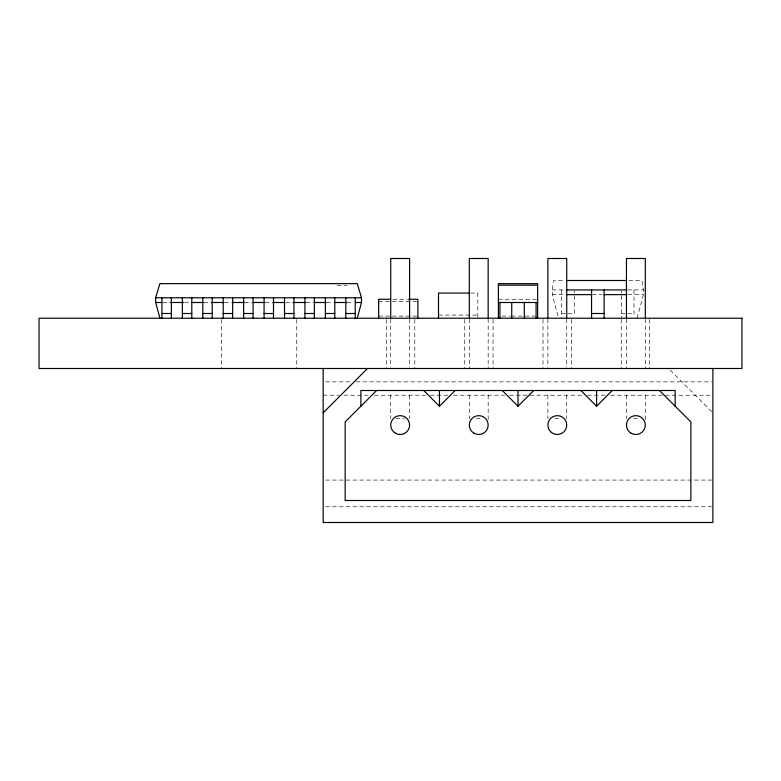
<?xml version="1.0" encoding="UTF-8"?>
<svg xmlns="http://www.w3.org/2000/svg" width="781" height="781" viewBox="0 0 781 781"><rect width="100%" height="100%" fill="white"/><g stroke="black" fill="none" stroke-linecap="round" stroke-linejoin="round"><path stroke-width="0.59" stroke-dasharray="3.9 2.93" d="M557.937 315.856L552.274 294.642L552.274 289.927L553.788 280.496L564.653 280.496M637.14 318.218L643.417 294.642L643.417 289.927L641.914 280.496L627.426 280.496M395.938 418.509L404.392 418.509M476.293 418.489L481.174 418.489M554.871 418.489L561.539 418.509M633.44 418.489L638.321 418.489M337.167 285.309L347.096 285.309M552.274 289.927L566.947 289.927M627.709 289.927L643.417 289.927M470.65 293.07L477.796 293.07L477.796 318.218M552.274 294.642L565.288 294.642M592.408 294.642L602.083 294.642M627.944 294.642L643.417 294.642M392.931 299.26L407.194 299.26M498.415 299.26L536.44 299.26M378.668 301.368L417.894 301.368M162.956 302.501L170.268 302.501M184.726 302.501L190.974 302.501M203.968 302.501L211.046 302.501M224.401 302.501L231.469 302.501M244.57 302.501L251.902 302.501M265.257 302.501L271.368 302.501M285.69 302.501L293.295 302.501M306.113 302.501L313.181 302.501M326.546 302.501L333.487 302.501M346.969 302.501L352.983 302.501M561.705 313.503L566.947 313.503M567.992 313.503L574.279 313.503M621.422 313.503L626.655 313.503M627.709 313.503L633.996 313.503M438.512 315.075L477.796 315.075M378.668 316.11L417.894 316.11M501.978 316.11L510.296 316.11M511.487 316.11L535.258 316.11M325.599 381.86L351.177 381.86M356.048 381.86L711.657 381.86M323.168 395.215L338.993 395.215M343.865 395.215L369.442 395.215M374.314 395.215L425.46 395.215M430.331 395.215L448.606 395.215M453.478 395.215L504.624 395.215M509.495 395.215L582.567 395.215M587.439 395.215L605.705 395.215M610.576 395.215L712.877 395.215M325.599 480.071L711.657 480.071M325.599 506.781L711.657 506.781M670.264 370.204L712.028 411.968M649.519 319.409L649.519 368.495M645.311 318.941L645.311 368.495M645.311 395.215L645.311 419.602M633.996 289.927L633.996 316.061M626.45 318.941L626.45 368.495M626.45 395.215L626.45 418.782M621.422 290.971L621.422 292.992M621.422 295.745L621.422 318.218M621.237 319.409L621.237 368.495M574.279 290.971L574.279 292.992M574.279 295.745L574.279 316.061M571.292 319.409L571.292 368.495M566.733 318.941L566.733 367.295M566.733 395.215L566.733 418.782M561.705 289.927L561.705 318.218M547.881 318.941L547.881 367.295M547.881 395.215L547.881 418.782M543.01 319.409L543.01 368.495M493.036 319.409L493.036 368.495M488.164 318.941L488.164 368.495M488.164 395.215L488.164 419.602M469.303 318.941L469.303 368.495M469.303 395.215L469.303 418.782M464.754 319.409L464.754 368.495M414.809 319.409L414.809 368.495M409.595 318.941L409.595 367.295M409.595 395.215L409.595 418.782M390.734 318.941L390.734 367.295M390.734 395.215L390.734 418.782M386.527 319.409L386.527 368.495M296.76 319.409L296.76 368.495M221.335 319.409L221.335 368.495"/><path stroke-width="1.17" d="M357.249 318.218L361.505 302.501L361.505 297.786L357.249 283.64L159.91 283.64L155.653 297.786L155.653 302.501L159.91 318.218M323.168 412.817L367.48 368.495M376.588 390.5L345.163 421.925L345.163 500.504L690.882 500.504L690.882 421.925L659.447 390.5M423.732 390.5L439.449 406.218L455.167 390.5M502.31 390.5L518.018 406.218L533.735 390.5M580.879 390.5L596.596 406.218L612.304 390.5M567.065 280.496L626.225 280.496M498.376 285.192L537.66 285.192M566.274 289.927L626.752 289.927M469.459 293.07L438.512 293.07L438.512 318.218M566.489 294.642L591.568 294.642M604.133 294.642L626.752 294.642M155.653 297.786L361.505 297.786M390.549 299.26L378.668 299.26L378.668 318.218M408.385 299.26L417.894 299.26L417.894 318.218M155.653 302.501L161.745 302.501M170.268 302.501L183.662 302.501M192.194 302.501L203.158 302.501M211.68 302.501L223.864 302.501M232.387 302.501L244.57 302.501M253.093 302.501L264.056 302.501M272.589 302.501L284.772 302.501M293.295 302.501L305.478 302.501M314.001 302.501L326.185 302.501M334.707 302.501L346.891 302.501M355.414 302.501L361.505 302.501M498.376 302.501L537.66 302.501M161.94 313.503L171.361 313.503M182.364 313.503L191.794 313.503M202.796 313.503L212.217 313.503M223.22 313.503L232.65 313.503M243.652 313.503L253.083 313.503M264.076 313.503L273.506 313.503M284.509 313.503L293.939 313.503M304.932 313.503L314.362 313.503M325.365 313.503L334.795 313.503M345.798 313.503L355.218 313.503M591.568 313.503L604.133 313.503M712.877 368.495L712.877 522.499L323.168 522.499L323.168 368.495M675.165 406.218L675.165 390.5L360.881 390.5L360.881 406.218M645.311 317.73L645.311 258.501L626.45 258.501L626.45 317.73M604.133 289.927L604.133 318.218M596.596 390.5L596.596 406.218M591.568 289.927L591.568 318.218M566.733 317.73L566.733 258.501L547.881 258.501L547.881 317.73M537.631 318.218L537.66 283.659L498.376 283.64L498.415 318.218M536.088 302.501L536.088 318.218M524.305 302.501L524.305 318.218M518.018 390.5L518.018 406.218M511.74 302.501L511.74 318.218M499.947 302.501L499.947 318.218M488.164 317.73L488.164 258.501L469.303 258.501L469.303 317.73M439.449 390.5L439.449 406.218M409.595 317.73L409.595 258.501L390.734 258.501L390.734 317.73M355.218 297.786L355.218 318.218M345.798 297.786L345.798 318.218M334.795 297.786L334.795 318.218M325.365 297.786L325.365 318.218M314.362 297.786L314.362 318.218M304.932 297.786L304.932 318.218M293.939 297.786L293.939 318.218M284.509 297.786L284.509 318.218M273.506 297.786L273.506 318.218M264.076 297.786L264.076 318.218M253.083 297.786L253.083 318.218M243.652 297.786L243.652 318.218M232.65 297.786L232.65 318.218M223.22 297.786L223.22 318.218M212.217 297.786L212.217 318.218M202.796 297.786L202.796 318.218M191.794 297.786L191.794 318.218M182.364 297.786L182.364 318.218M171.361 297.786L171.361 318.218M161.94 297.786L161.94 318.218M741.95 318.218L39.05 318.218L39.05 368.495L741.95 368.495L741.95 318.218M631.165 433.24A9.431 9.431 0 0 0 645.311 425.069A9.431 9.431 0 0 0 631.165 416.908A9.431 9.431 0 0 0 631.165 433.24M395.45 433.24A9.431 9.431 0 0 0 409.595 425.069A9.431 9.431 0 0 0 395.45 416.908A9.431 9.431 0 0 0 395.45 433.24M474.018 433.24A9.431 9.431 0 0 0 488.164 425.069A9.431 9.431 0 0 0 474.018 416.908A9.431 9.431 0 0 0 474.018 433.24M550.644 431.737A9.431 9.431 0 0 0 566.41 427.51A9.431 9.431 0 0 0 554.871 415.961A9.431 9.431 0 0 0 550.644 431.737"/></g></svg>
